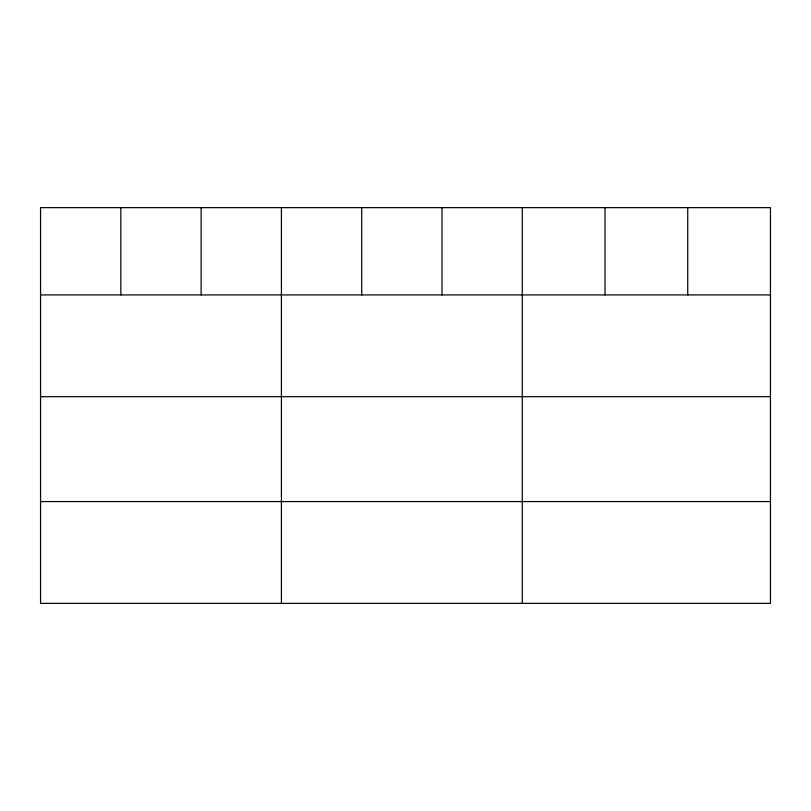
<?xml version="1.0" encoding="UTF-8"?>
<svg xmlns="http://www.w3.org/2000/svg" width="811" height="811" viewBox="0 0 811 811"><rect width="100%" height="100%" fill="white"/><g stroke="black" fill="none" stroke-linecap="round" stroke-linejoin="round"><path stroke-width="1.22" d="M770.45 396.701L770.45 207.646L40.55 207.646L40.55 603.354L770.45 603.354L770.45 396.701L40.55 396.701M40.55 294.92L770.45 294.92M40.55 501.573L770.45 501.573M687.728 207.646L687.728 294.92M605.006 207.646L605.006 294.92M522.284 207.646L522.284 603.354M441.995 207.646L441.995 294.92M361.706 207.646L361.706 294.92M281.417 207.646L281.417 603.354M201.128 207.646L201.128 294.92M120.839 207.646L120.839 294.92"/></g></svg>
